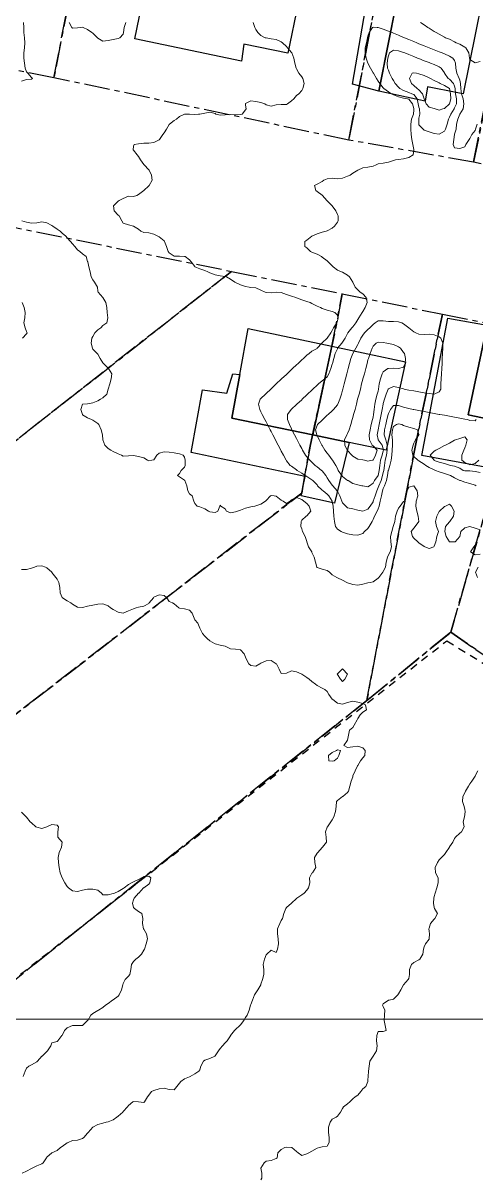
# Model space of a CAD drawing. Header units: centimetres. Extents: x 0 to 642158, y -847 to 649707.
# Drawn here: x 617373.4 to 617417.8, y 621471.7 to 621585.2 of the extents above; entities that cross this region are included whole.
import ezdxf

# ---------------------------------------------------------------- set-up
doc = ezdxf.new("R2010")
doc.units = ezdxf.units.CM
doc.header["$MEASUREMENT"] = 0
doc.linetypes.add('CENTERX2', pattern=[4, 2.5, -0.5, 0.5, -0.5])
doc.linetypes.add('JIS_02_0.7', pattern=[1.35, 0.75, -0.6])
for name, color, linetype, lineweight in [('MEV_grille', 254, 'Continuous', 9), ('WAL_parcellaire agricole', 7, 'JIS_02_0.7', 25), ('WAL_topographie 0.5', 253, 'Continuous', 20)]:
    doc.layers.add(name, color=color, linetype=linetype, lineweight=lineweight)
doc.layers.add('SPW_batiments', color=7, linetype='Continuous')
doc.layers.add('SPW_parcellaire cadastral', color=7, linetype='CENTERX2', lineweight=25, true_color=0xff0542)

# ---------------------------------------------------------------- blocks, each defined once
blk = doc.blocks.new('*U114')
at = {"layer": 'MEV_grille', "transparency": 33554687}
blk.add_lwpolyline([(-1338.46, 0), (1338.46, 0)], dxfattribs=at)
blk = doc.blocks.new('*U115')
at = {"layer": 'MEV_grille', "color": 0, "linetype": 'ByBlock', "lineweight": -2, "transparency": 16777216}
blk.add_blockref('*U114', (0, -900), dxfattribs=at)

msp = doc.modelspace()

# ---------------------------------------------------------------- linework, layer by layer
at = {"layer": 'SPW_batiments'}
for points in [[(617401.41, 621592.09), (617399.38, 621582.22), (617395.06, 621583.11), (617394.83, 621581.45), (617384.39, 621583.63), (617386.74, 621595.09), (617401.41, 621592.09)], [(617419.62, 621593.34), (617416.59, 621578.22), (617416.05, 621578.32), (617413.09, 621578.92), (617412.85, 621577.53), (617412.25, 621577.66), (617408.32, 621578.5), (617411.6, 621595), (617419.62, 621593.34)], [(617408.32, 621578.5), (617405.74, 621579.17), (617407.18, 621587.57), (617410.02, 621587.08), (617408.32, 621578.5)], [(617418.76, 621541.57), (617412.52, 621542.73), (617415.07, 621556.22), (617418.93, 621555.52)], [(617403.72, 621553.46), (617401.83, 621544.74), (617393.91, 621546.37), (617394.68, 621550.66), (617395.5, 621555.2), (617403.72, 621553.46)], [(617423.56, 621554.76), (617421.59, 621545.75), (617417.09, 621546.7), (617418.93, 621555.52), (617418.97, 621555.7), (617423.56, 621554.76)], [(617418.93, 621555.52), (617417.09, 621546.7), (617421.59, 621545.75)], [(617407.23, 621552.71), (617410.93, 621551.93), (617409.03, 621543.26), (617405.41, 621544), (617401.83, 621544.74), (617403.72, 621553.46), (617407.23, 621552.71)], [(617394.68, 621550.66), (617393.91, 621546.37), (617401.83, 621544.74), (617405.41, 621544), (617403.98, 621538.04), (617400.69, 621538.77), (617401.09, 621540.67), (617389.91, 621543), (617391.01, 621549.17), (617393.41, 621548.85), (617393.99, 621550.75), (617394.68, 621550.66)]]:
    msp.add_lwpolyline(points, dxfattribs=at)
at = {"layer": 'SPW_parcellaire cadastral'}
for points in [[(617413.5, 621615.66), (617405.37, 621573.69), (617376.44, 621579.82), (617381.69, 621606.94), (617384.92, 621621.55)], [(617425.97, 621613.08), (617417.61, 621571.52), (617405.37, 621573.69), (617413.5, 621615.66)], [(617430.11, 621568.94), (617417.61, 621571.52), (617425.97, 621613.08)], [(617381.69, 621606.94), (617376.44, 621579.82), (617346.85, 621585.59), (617348.61, 621593.13), (617351.7, 621612.19), (617356.23, 621611.43), (617377.95, 621607.46), (617381.69, 621606.94)], [(617299.35, 621501.76), (617344.79, 621537.23), (617347.36, 621550.6), (617351.11, 621569.08), (617351.22, 621569.47), (617393.86, 621560.8), (617323.81, 621505.8), (617307.21, 621492.5), (617299.35, 621501.76)], [(617404.73, 621558.6), (617403.72, 621553.46), (617401.57, 621543.65), (617400.75, 621539.03), (617336.43, 621489.23), (617330.93, 621496.52), (617328.06, 621499.88), (617323.81, 621505.8), (617393.86, 621560.8), (617404.73, 621558.6)], [(617349.49, 621472.88), (617340.43, 621484.48), (617336.43, 621489.23), (617400.75, 621539.03), (617401.57, 621543.65), (617403.72, 621553.46), (617404.73, 621558.6), (617414.55, 621556.6), (617411.75, 621542.88), (617407.13, 621518.65), (617349.49, 621472.88)], [(617414.55, 621556.6), (617423.51, 621554.77), (617420.93, 621544.73), (617419.02, 621538.06), (617415.37, 621525.37), (617407.13, 621518.65), (617411.75, 621542.88), (617414.55, 621556.6)], [(617427.91, 621553.87), (617425.8, 621543.74), (617426.09, 621543.68), (617420.29, 621521.96), (617415.37, 621525.37), (617419.02, 621538.06), (617420.93, 621544.73), (617423.51, 621554.77), (617427.91, 621553.87)], [(617400.46, 621418.73), (617391.02, 621426.37), (617388.17, 621428.26), (617374.76, 621437.19), (617369.56, 621440.65), (617364.8, 621443.93), (617359.72, 621447.45), (617352.63, 621452.36), (617348.8, 621455.04), (617345.18, 621457.59), (617341.38, 621460.26), (617337.22, 621463.19), (617349.49, 621472.88), (617407.13, 621518.65), (617415.37, 621525.37), (617420.29, 621521.96), (617423.46, 621519.76), (617426.5, 621517.66), (617429.08, 621521.49), (617454.64, 621502.88), (617653.06, 621358.49), (617541.32, 621322.2), (617400.46, 621418.73)]]:
    msp.add_lwpolyline(points, dxfattribs=at)
at = {"layer": 'WAL_parcellaire agricole'}
msp.add_lwpolyline([(617423.15, 621349.1), (617385.81, 621409.6), (617401.55, 621419.93), (617338.1, 621464.33), (617414.99, 621524.53), (617429.09, 621515.74)], dxfattribs=at)
at = {"layer": 'WAL_topographie 0.5'}
for points in [[(617373.44, 621585.25), (617373.5, 621584.75), (617373.5, 621584.25), (617373.54, 621583.75), (617373.6, 621583.25), (617373.56, 621582.75), (617373.5, 621582.25), (617373.5, 621581.75), (617373.54, 621581.25), (617373.62, 621580.75), (617373.75, 621580.39), (617373.88, 621580.25), (617374.25, 621579.84), (617374.35, 621579.75), (617374.25, 621579.68), (617373.75, 621579.63), (617373.25, 621579.49)], [(617377.95, 621585.25), (617378.2, 621584.75), (617378.25, 621584.67), (617378.75, 621584.72), (617379, 621584.75), (617379.25, 621584.78), (617379.31, 621584.75), (617379.75, 621584.56), (617380.16, 621584.25), (617380.25, 621584.19), (617380.71, 621583.75), (617380.75, 621583.7), (617381.25, 621583.4), (617381.75, 621583.47), (617382.25, 621583.58), (617382.75, 621583.68), (617382.92, 621583.75), (617383.25, 621584.08), (617383.28, 621584.25), (617383.33, 621584.75), (617383.48, 621585.25)], [(617396, 621585.25), (617396.15, 621584.75), (617396.25, 621584.54), (617396.43, 621584.25), (617396.75, 621583.98), (617397.18, 621583.75), (617397.25, 621583.72), (617397.75, 621583.63), (617398.25, 621583.56), (617398.75, 621583.34), (617398.87, 621583.25), (617399.25, 621582.87), (617399.37, 621582.75), (617399.75, 621582.29), (617399.78, 621582.25), (617399.97, 621581.75), (617400.07, 621581.25), (617400.2, 621580.75), (617400.25, 621580.68), (617400.48, 621580.25), (617400.75, 621579.92), (617400.87, 621579.75), (617400.99, 621579.25), (617400.86, 621578.75), (617400.75, 621578.56), (617400.46, 621578.25), (617400.25, 621578.06), (617399.97, 621577.75), (617399.75, 621577.56), (617399.36, 621577.25), (617399.25, 621577.19), (617398.75, 621577.18), (617398.25, 621577.14), (617397.75, 621577.03), (617397.25, 621577.15), (617397.12, 621577.25), (617396.75, 621577.38), (617396.25, 621577.49), (617395.75, 621577.56), (617395.25, 621577.3), (617395.23, 621577.25), (617395.25, 621577.12), (617395.29, 621576.75), (617395.25, 621576.68), (617394.92, 621576.25), (617394.75, 621576.2), (617394.25, 621576.17), (617393.75, 621576.2), (617393.25, 621576.18), (617392.75, 621576.15), (617392.34, 621576.25), (617392.25, 621576.29), (617391.75, 621576.42), (617391.25, 621576.33), (617390.75, 621576.25), (617390.62, 621576.25), (617390.25, 621576.22), (617389.75, 621576.23), (617389.25, 621576.23), (617388.75, 621576), (617388.45, 621575.75), (617388.25, 621575.61), (617387.77, 621575.25), (617387.75, 621575.23), (617387.47, 621574.75), (617387.25, 621574.39), (617387.13, 621574.25), (617386.8, 621573.75), (617386.75, 621573.72), (617386.25, 621573.46), (617385.75, 621573.38), (617385.25, 621573.38), (617384.75, 621573.32), (617384.31, 621573.25), (617384.25, 621573.08), (617384.21, 621572.75), (617384.25, 621572.69), (617384.6, 621572.25), (617384.75, 621572.08), (617384.94, 621571.75), (617385.25, 621571.31), (617385.3, 621571.25), (617385.75, 621570.78), (617385.78, 621570.75), (617386.02, 621570.25), (617386.07, 621569.75), (617385.8, 621569.25), (617385.75, 621569.2), (617385.27, 621568.75), (617385.25, 621568.73), (617384.75, 621568.34), (617384.56, 621568.25), (617384.25, 621568.17), (617383.75, 621568.19), (617383.25, 621567.97), (617382.83, 621567.75), (617382.75, 621567.7), (617382.29, 621567.25), (617382.36, 621566.75), (617382.75, 621566.33), (617382.83, 621566.25), (617383.09, 621565.75), (617383.25, 621565.55), (617383.75, 621565.37), (617384.25, 621565.25), (617384.25, 621565.25), (617384.75, 621564.93), (617384.97, 621564.75), (617385.25, 621564.61), (617385.75, 621564.57), (617386.25, 621564.45), (617386.63, 621564.25), (617386.75, 621564.19), (617387.25, 621563.79), (617387.28, 621563.75), (617387.49, 621563.25), (617387.65, 621562.75), (617387.75, 621562.62), (617388.25, 621562.3), (617388.75, 621562.29), (617389.25, 621562.27), (617389.3, 621562.25), (617389.75, 621561.94), (617389.89, 621561.75), (617390.25, 621561.27), (617390.26, 621561.25), (617390.75, 621561.06), (617391.25, 621560.88), (617391.55, 621560.75), (617391.75, 621560.67), (617392.25, 621560.45), (617392.75, 621560.35), (617393.25, 621560.31), (617393.37, 621560.25), (617393.75, 621560.05), (617394.2, 621559.75), (617394.25, 621559.72), (617394.75, 621559.48), (617395.25, 621559.31), (617395.61, 621559.25), (617395.75, 621559.22), (617396.25, 621559.18), (617396.75, 621558.94), (617397.18, 621558.75), (617397.25, 621558.73), (617397.75, 621558.7), (617398.25, 621558.75), (617398.25, 621558.75), (617398.25, 621558.75), (617398.75, 621558.74), (617399.25, 621558.54), (617399.75, 621558.37), (617400.16, 621558.25), (617400.25, 621558.21), (617400.75, 621558), (617401.25, 621557.85), (617401.57, 621557.75), (617401.75, 621557.65), (617402.25, 621557.4), (617402.58, 621557.25), (617402.75, 621557.17), (617403.25, 621556.98), (617403.75, 621556.85), (617404.01, 621556.75), (617404.25, 621556.51), (617404.33, 621556.25), (617404.25, 621555.93), (617404.2, 621555.75), (617403.87, 621555.25), (617403.75, 621555.01), (617403.6, 621554.75), (617403.26, 621554.25), (617403.25, 621554.24), (617402.75, 621553.79), (617402.71, 621553.75), (617402.26, 621553.25), (617402.25, 621553.24), (617401.75, 621552.95), (617401.47, 621552.75), (617401.25, 621552.58), (617400.91, 621552.25), (617400.75, 621552.1), (617400.39, 621551.75), (617400.25, 621551.62), (617399.85, 621551.25), (617399.75, 621551.15), (617399.31, 621550.75), (617399.25, 621550.69), (617398.77, 621550.25), (617398.75, 621550.23), (617398.25, 621549.75), (617398.25, 621549.75), (617397.75, 621549.27), (617397.73, 621549.25), (617397.25, 621548.81), (617397.19, 621548.75), (617396.75, 621548.33), (617396.68, 621548.25), (617396.5, 621547.75), (617396.63, 621547.25), (617396.75, 621547.01), (617396.87, 621546.75), (617397.13, 621546.25), (617397.25, 621546.02), (617397.39, 621545.75), (617397.66, 621545.25), (617397.75, 621545.07), (617397.92, 621544.75), (617398.18, 621544.25), (617398.25, 621544.1), (617398.43, 621543.75), (617398.7, 621543.25), (617398.75, 621543.15), (617398.96, 621542.75), (617399.22, 621542.25), (617399.25, 621542.21), (617399.63, 621541.75), (617399.75, 621541.66), (617400.25, 621541.3), (617400.32, 621541.25), (617400.75, 621540.97), (617401.1, 621540.75), (617401.25, 621540.66), (617401.75, 621540.34), (617401.85, 621540.25), (617402.25, 621539.83), (617402.31, 621539.75), (617402.75, 621539.33), (617402.84, 621539.25), (617403.25, 621538.91), (617403.42, 621538.75), (617403.73, 621538.25), (617403.75, 621538.18), (617403.84, 621537.75), (617403.88, 621537.25), (617403.91, 621536.75), (617403.95, 621536.25), (617404.08, 621535.75), (617404.25, 621535.47), (617404.61, 621535.25), (617404.75, 621535.18), (617405.25, 621535.04), (617405.75, 621534.94), (617406.25, 621534.9), (617406.75, 621535.07), (617406.92, 621535.25), (617407.25, 621535.56), (617407.37, 621535.75), (617407.65, 621536.25), (617407.75, 621536.44), (617407.9, 621536.75), (617408.16, 621537.25), (617408.25, 621537.49), (617408.36, 621537.75), (617408.46, 621538.25), (617408.57, 621538.75), (617408.69, 621539.25), (617408.75, 621539.48), (617408.87, 621539.75), (617409.08, 621540.25), (617409.18, 621540.75), (617409.24, 621541.25), (617409.25, 621541.28), (617409.41, 621541.75), (617409.52, 621542.25), (617409.59, 621542.75), (617409.62, 621543.25), (617409.65, 621543.75), (617409.64, 621544.25), (617409.59, 621544.75), (617409.64, 621545.25), (617409.75, 621545.56), (617410.05, 621545.75), (617410.25, 621545.84), (617410.56, 621545.75), (617410.75, 621545.68), (617411.25, 621545.51), (617411.75, 621545.36), (617412.1, 621545.25), (617412.25, 621544.78), (617412.26, 621544.75), (617412.25, 621544.75), (617411.9, 621544.25), (617411.75, 621543.93), (617411.68, 621543.75), (617411.56, 621543.25), (617411.64, 621542.75), (617411.75, 621542.63), (617412.14, 621542.25), (617412.25, 621542.18), (617412.75, 621541.88), (617412.93, 621541.75), (617413.25, 621541.55), (617413.75, 621541.3), (617413.87, 621541.25), (617414.25, 621541.1), (617414.75, 621540.96), (617415.25, 621540.79), (617415.33, 621540.75), (617415.75, 621540.54), (617416.25, 621540.28), (617416.33, 621540.25), (617416.75, 621540.09), (617417.25, 621539.97), (617417.75, 621539.8), (617417.87, 621539.75)], [(617417.96, 621575.25), (617417.8, 621574.75), (617417.75, 621574.64), (617417.44, 621574.25), (617417.25, 621573.84), (617417.17, 621573.75), (617416.86, 621573.25), (617416.75, 621573.03), (617416.25, 621572.87), (617415.75, 621572.93), (617415.62, 621573.25), (617415.66, 621573.75), (617415.74, 621574.25), (617415.75, 621574.28), (617415.9, 621574.75), (617415.93, 621575.25), (617416.05, 621575.75), (617416.25, 621576.24), (617416.25, 621576.25), (617416.59, 621576.75), (617416.66, 621577.25), (617416.59, 621577.75), (617416.41, 621578.25), (617416.35, 621578.75), (617416.34, 621579.25), (617416.25, 621579.58), (617416.2, 621579.75), (617415.97, 621580.25), (617415.86, 621580.75), (617415.83, 621581.25), (617415.75, 621581.5), (617415.57, 621581.75), (617415.25, 621581.95), (617414.75, 621582.16), (617414.52, 621582.25), (617414.25, 621582.36), (617413.75, 621582.55), (617413.25, 621582.75), (617413.25, 621582.75), (617412.75, 621582.96), (617412.25, 621583.16), (617412.04, 621583.25), (617411.75, 621583.37), (617411.25, 621583.57), (617410.82, 621583.75), (617410.75, 621583.78), (617410.25, 621583.99), (617409.75, 621584.19), (617409.61, 621584.25), (617409.25, 621584.4), (617408.75, 621584.59), (617408.25, 621584.74), (617408.14, 621584.75), (617407.75, 621584.77), (617407.71, 621584.75), (617407.36, 621584.25), (617407.25, 621583.89), (617407.21, 621583.75), (617407.09, 621583.25), (617406.98, 621582.75), (617406.97, 621582.25), (617407.07, 621581.75), (617407.25, 621581.25), (617407.25, 621581.25), (617407.49, 621580.75), (617407.75, 621580.31), (617407.78, 621580.25), (617408.09, 621579.75), (617408.25, 621579.49), (617408.4, 621579.25), (617408.75, 621578.82), (617408.81, 621578.75), (617409.25, 621578.43), (617409.55, 621578.25), (617409.75, 621578.14), (617410.25, 621577.93), (617410.75, 621577.82), (617411.14, 621577.75), (617411.25, 621577.72), (617411.62, 621577.25), (617411.75, 621576.78), (617411.75, 621576.75), (617411.75, 621576.68), (617411.7, 621576.25), (617411.53, 621575.75), (617411.46, 621575.25), (617411.46, 621574.75), (617411.49, 621574.25), (617411.54, 621573.75), (617411.65, 621573.25), (617411.75, 621572.77), (617411.76, 621572.75), (617411.75, 621572.67), (617411.67, 621572.25), (617411.25, 621571.99), (617410.75, 621571.85), (617410.25, 621571.78), (617409.94, 621571.75), (617409.75, 621571.7), (617409.25, 621571.54), (617408.75, 621571.42), (617408.25, 621571.35), (617408.06, 621571.25), (617407.75, 621571.14), (617407.25, 621571.02), (617406.75, 621570.97), (617406.25, 621570.75), (617406.25, 621570.75), (617405.75, 621570.43), (617405.49, 621570.25), (617405.25, 621570.14), (617404.75, 621569.94), (617404.25, 621569.88), (617403.75, 621569.95), (617403.25, 621569.9), (617402.93, 621569.75), (617402.75, 621569.62), (617402.25, 621569.36), (617402.01, 621569.25), (617402.12, 621568.75), (617402.25, 621568.66), (617402.75, 621568.3), (617402.8, 621568.25), (617403.23, 621567.75), (617403.25, 621567.74), (617403.75, 621567.25), (617403.75, 621567.25), (617404.1, 621566.75), (617404.25, 621566.38), (617404.31, 621566.25), (617404.33, 621565.75), (617404.25, 621565.63), (617403.97, 621565.25), (617403.75, 621565.05), (617403.25, 621564.79), (617403.14, 621564.75), (617402.75, 621564.64), (617402.25, 621564.48), (617401.75, 621564.25), (617401.75, 621564.25), (617401.25, 621563.86), (617401.04, 621563.75), (617401.05, 621563.25), (617401.25, 621563.1), (617401.62, 621562.75), (617401.75, 621562.69), (617402.25, 621562.48), (617402.7, 621562.25), (617402.75, 621562.2), (617403.25, 621561.84), (617403.35, 621561.75), (617403.75, 621561.33), (617403.82, 621561.25), (617404.25, 621560.92), (617404.66, 621560.75), (617404.75, 621560.71), (617405.25, 621560.44), (617405.44, 621560.25), (617405.75, 621559.75), (617405.75, 621559.75), (617405.99, 621559.25), (617406.25, 621559), (617406.48, 621558.75), (617406.75, 621558.59), (617407.06, 621558.25), (617407.16, 621557.75), (617406.97, 621557.25), (617406.75, 621556.87), (617406.69, 621556.75), (617406.36, 621556.25), (617406.25, 621556.08), (617406.05, 621555.75), (617405.75, 621555.34), (617405.68, 621555.25), (617405.29, 621554.75), (617405.25, 621554.69), (617405, 621554.25), (617404.75, 621553.84), (617404.68, 621553.75), (617404.27, 621553.25), (617404.25, 621553.21), (617404.03, 621552.75), (617403.9, 621552.25), (617403.76, 621551.75), (617403.75, 621551.7), (617403.61, 621551.25), (617403.41, 621550.75), (617403.25, 621550.46), (617403.02, 621550.25), (617402.75, 621550.04), (617402.4, 621549.75), (617402.25, 621549.62), (617401.85, 621549.25), (617401.75, 621549.15), (617401.32, 621548.75), (617401.25, 621548.69), (617400.8, 621548.25), (617400.75, 621548.2), (617400.27, 621547.75), (617400.25, 621547.73), (617399.75, 621547.27), (617399.73, 621547.25), (617399.34, 621546.75), (617399.34, 621546.25), (617399.54, 621545.75), (617399.75, 621545.34), (617399.79, 621545.25), (617400.05, 621544.75), (617400.25, 621544.38), (617400.32, 621544.25), (617400.58, 621543.75), (617400.75, 621543.42), (617400.84, 621543.25), (617401.12, 621542.75), (617401.25, 621542.59), (617401.55, 621542.25), (617401.75, 621542.07), (617402.07, 621541.75), (617402.25, 621541.61), (617402.69, 621541.25), (617402.75, 621541.2), (617403.13, 621540.75), (617403.25, 621540.54), (617403.41, 621540.25), (617403.75, 621539.8), (617403.79, 621539.75), (617404.23, 621539.25), (617404.25, 621539.21), (617404.5, 621538.75), (617404.69, 621538.25), (617404.75, 621538.08), (617405.07, 621537.75), (617405.25, 621537.58), (617405.75, 621537.48), (617406.25, 621537.35), (617406.75, 621537.25), (617407.25, 621537.45), (617407.46, 621537.75), (617407.75, 621538.17), (617407.77, 621538.25), (617407.94, 621538.75), (617408.11, 621539.25), (617408.25, 621539.59), (617408.3, 621539.75), (617408.53, 621540.25), (617408.69, 621540.75), (617408.75, 621541.06), (617408.79, 621541.25), (617408.88, 621541.75), (617408.95, 621542.25), (617409.06, 621542.75), (617409.13, 621543.25), (617409.12, 621543.75), (617408.99, 621544.25), (617408.85, 621544.75), (617408.88, 621545.25), (617408.99, 621545.75), (617409.1, 621546.25), (617409.23, 621546.75), (617409.25, 621546.84), (617409.47, 621547.25), (617409.75, 621547.63), (617410.25, 621547.62), (617410.75, 621547.46), (617411.25, 621547.33), (617411.69, 621547.25), (617411.75, 621547.24), (617412.25, 621547.14), (617412.75, 621547.05), (617413.25, 621546.95), (617413.75, 621546.86), (617414.25, 621546.76), (617414.31, 621546.75), (617414.75, 621546.67), (617415.25, 621546.57), (617415.75, 621546.47), (617416.25, 621546.39), (617416.75, 621546.3), (617417.02, 621546.25), (617417.25, 621546.16), (617417.75, 621546.14), (617417.88, 621546.25)], [(617418.25, 621581.42), (617417.75, 621581.29), (617417.25, 621581.6), (617417.22, 621581.75), (617417.15, 621582.25), (617416.84, 621582.75), (617416.75, 621582.82), (617416.25, 621583.11), (617415.91, 621583.25), (617415.75, 621583.34), (617415.25, 621583.59), (617414.85, 621583.75), (617414.75, 621583.81), (617414.25, 621584.09), (617413.93, 621584.25), (617413.75, 621584.37), (617413.25, 621584.68), (617413.11, 621584.75), (617412.75, 621585.01), (617412.39, 621585.25)], [(617414.75, 621574.58), (617414.85, 621574.75), (617415.01, 621575.25), (617415.15, 621575.75), (617415.25, 621575.96), (617415.38, 621576.25), (617415.69, 621576.75), (617415.75, 621576.86), (617415.92, 621577.25), (617415.92, 621577.75), (617415.84, 621578.25), (617415.8, 621578.75), (617415.75, 621578.98), (617415.64, 621579.25), (617415.25, 621579.67), (617415.12, 621579.75), (617414.77, 621580.25), (617414.75, 621580.3), (617414.43, 621580.75), (617414.25, 621580.88), (617413.75, 621581.1), (617413.38, 621581.25), (617413.25, 621581.3), (617412.75, 621581.49), (617412.25, 621581.69), (617412.11, 621581.75), (617411.75, 621581.9), (617411.25, 621582.1), (617410.88, 621582.25), (617410.75, 621582.3), (617410.25, 621582.46), (617409.75, 621582.51), (617409.37, 621582.25), (617409.25, 621581.96), (617409.19, 621581.75), (617409.12, 621581.25), (617409.18, 621580.75), (617409.25, 621580.57), (617409.36, 621580.25), (617409.62, 621579.75), (617409.75, 621579.54), (617409.92, 621579.25), (617410.25, 621578.9), (617410.39, 621578.75), (617410.75, 621578.57), (617411.25, 621578.38), (617411.56, 621578.25), (617411.75, 621578.17), (617412.09, 621577.75), (617412.19, 621577.25), (617412.25, 621576.92), (617412.29, 621576.75), (617412.34, 621576.25), (617412.25, 621575.86), (617412.23, 621575.75), (617412.23, 621575.25), (617412.25, 621575.19), (617412.67, 621574.75), (617412.75, 621574.68), (617413.25, 621574.52), (617413.75, 621574.34), (617414.25, 621574.27), (617414.75, 621574.58)], [(617414.25, 621576.64), (617414.61, 621576.75), (617414.75, 621576.79), (617415.25, 621577.24), (617415.26, 621577.25), (617415.37, 621577.75), (617415.36, 621578.25), (617415.25, 621578.75), (617415.25, 621578.75), (617414.75, 621579.07), (617414.33, 621579.25), (617414.25, 621579.3), (617413.75, 621579.56), (617413.37, 621579.75), (617413.25, 621579.82), (617412.75, 621580.04), (617412.25, 621580.21), (617412.02, 621580.25), (617411.75, 621580.3), (617411.6, 621580.25), (617411.34, 621579.75), (617411.51, 621579.25), (617411.75, 621579.05), (617412.06, 621578.75), (617412.25, 621578.63), (617412.59, 621578.25), (617412.75, 621577.75), (617412.75, 621577.75), (617412.96, 621577.25), (617413.25, 621576.92), (617413.75, 621576.78), (617413.84, 621576.75), (617414.25, 621576.64)], [(617373.3, 621565.75), (617373.75, 621565.63), (617374.25, 621565.55), (617374.75, 621565.58), (617375.25, 621565.67), (617375.75, 621565.58), (617376.25, 621565.31), (617376.34, 621565.25), (617376.75, 621564.96), (617377.04, 621564.75), (617377.25, 621564.55), (617377.62, 621564.25), (617377.75, 621564.09), (617378.08, 621563.75), (617378.25, 621563.52), (617378.48, 621563.25), (617378.75, 621562.93), (617378.97, 621562.75), (617379.25, 621562.51), (617379.6, 621562.25), (617379.75, 621561.78), (617379.76, 621561.75), (617379.88, 621561.25), (617380, 621560.75), (617380.1, 621560.25), (617380.25, 621559.98), (617380.43, 621559.75), (617380.7, 621559.25), (617380.75, 621558.85), (617380.78, 621558.75), (617381.25, 621558.25), (617381.25, 621558.25), (617381.53, 621557.75), (617381.64, 621557.25), (617381.65, 621556.75), (617381.73, 621556.25), (617381.64, 621555.75), (617381.25, 621555.48), (617381.03, 621555.25), (617380.75, 621555.06), (617380.45, 621554.75), (617380.25, 621554.42), (617380.17, 621554.25), (617380.11, 621553.75), (617380.21, 621553.25), (617380.25, 621553.17), (617380.67, 621552.75), (617380.75, 621552.66), (617380.99, 621552.25), (617381.25, 621551.83), (617381.3, 621551.75), (617381.75, 621551.28), (617381.78, 621551.25), (617382.12, 621550.75), (617382.06, 621550.25), (617381.94, 621549.75), (617381.75, 621549.25), (617381.75, 621549.25), (617381.62, 621548.75), (617381.25, 621548.38), (617381, 621548.25), (617380.75, 621548.1), (617380.25, 621547.88), (617379.75, 621547.8), (617379.25, 621547.75), (617379.25, 621547.75), (617379.09, 621547.25), (617379.23, 621546.75), (617379.25, 621546.72), (617379.75, 621546.43), (617380.14, 621546.25), (617380.25, 621546.18), (617380.75, 621545.86), (617380.85, 621545.75), (617381.08, 621545.25), (617381.2, 621544.75), (617381.25, 621544.25), (617381.25, 621544.25), (617381.45, 621543.75), (617381.75, 621543.42), (617382.01, 621543.25), (617382.25, 621543.12), (617382.75, 621542.89), (617383.07, 621542.75), (617383.25, 621542.67), (617383.75, 621542.7), (617384.25, 621542.72), (617384.75, 621542.61), (617385.25, 621542.5), (617385.63, 621542.25), (617385.75, 621542.18), (617386.05, 621542.25), (617386.25, 621542.31), (617386.54, 621542.75), (617386.75, 621542.94), (617387.25, 621543.08), (617387.75, 621543.06), (617388.25, 621542.99), (617388.75, 621542.9), (617389.12, 621542.75), (617389.25, 621542.56), (617389.33, 621542.25), (617389.33, 621541.75), (617389.25, 621541.58), (617388.92, 621541.25), (617388.75, 621540.96), (617388.58, 621540.75), (617388.75, 621540.61), (617389.25, 621540.29), (617389.28, 621540.25), (617389.47, 621539.75), (617389.57, 621539.25), (617389.75, 621538.96), (617390, 621538.75), (617390.17, 621538.25), (617390.25, 621538), (617390.5, 621537.75), (617390.75, 621537.67), (617391.25, 621537.49), (617391.61, 621537.25), (617391.75, 621537.18), (617392.25, 621537.11), (617392.52, 621537.25), (617392.72, 621537.75), (617392.75, 621537.83), (617392.83, 621537.75), (617393.25, 621537.47), (617393.38, 621537.25), (617393.75, 621537.1), (617394.25, 621537.18), (617394.46, 621537.25), (617394.75, 621537.36), (617395.25, 621537.54), (617395.75, 621537.67), (617396.15, 621537.75), (617396.25, 621537.78), (617396.75, 621537.94), (617397.21, 621538.25), (617397.25, 621538.29), (617397.69, 621538.75), (617397.75, 621538.78), (617398.04, 621538.75), (617398.25, 621538.73), (617398.75, 621538.35), (617398.94, 621538.25), (617399.25, 621538.02), (617399.61, 621538.25), (617399.75, 621538.38), (617400.25, 621538.61), (617400.75, 621538.39), (617400.96, 621538.25), (617401.25, 621538), (617401.47, 621537.75), (617401.66, 621537.25), (617401.25, 621536.79), (617401.19, 621536.75), (617400.75, 621536.38), (617400.69, 621536.25), (617400.65, 621535.75), (617400.75, 621535.53), (617400.84, 621535.25), (617401.09, 621534.75), (617401.25, 621534.27), (617401.26, 621534.25), (617401.41, 621533.75), (617401.73, 621533.25), (617401.75, 621533.21), (617401.98, 621532.75), (617402.1, 621532.25), (617402.24, 621531.75), (617402.25, 621531.72), (617402.75, 621531.56), (617403.25, 621531.43), (617403.49, 621531.25), (617403.75, 621531), (617404.18, 621530.75), (617404.25, 621530.72), (617404.75, 621530.49), (617405.16, 621530.25), (617405.25, 621530.2), (617405.75, 621530.05), (617406.25, 621529.99), (617406.75, 621530.08), (617407.25, 621530.2), (617407.45, 621530.25), (617407.75, 621530.31), (617408.25, 621530.68), (617408.3, 621530.75), (617408.71, 621531.25), (617408.75, 621531.32), (617408.96, 621531.75), (617409.04, 621532.25), (617409.16, 621532.75), (617409.25, 621532.96), (617409.43, 621533.25), (617409.57, 621533.75), (617409.49, 621534.25), (617409.47, 621534.75), (617409.58, 621535.25), (617409.72, 621535.75), (617409.75, 621535.84), (617409.87, 621536.25), (617409.96, 621536.75), (617410.11, 621537.25), (617410.25, 621537.55), (617410.42, 621537.75), (617410.75, 621538.21), (617410.85, 621538.25), (617411, 621538.75), (617411.09, 621539.25), (617411.25, 621539.61), (617411.75, 621539.75), (617411.75, 621539.75), (617411.75, 621539.75), (617412.07, 621539.25), (617412.13, 621538.75), (617411.97, 621538.25), (617411.95, 621537.75), (617412.04, 621537.25), (617412.19, 621536.75), (617412.24, 621536.25), (617411.88, 621535.75), (617411.75, 621535.6), (617411.48, 621535.25), (617411.61, 621534.75), (617411.75, 621534.59), (617412.15, 621534.25), (617412.25, 621534.14), (617412.75, 621533.78), (617412.82, 621533.75), (617413.25, 621533.6), (617413.71, 621533.75), (617413.75, 621533.82), (617413.9, 621534.25), (617414, 621534.75), (617414.16, 621535.25), (617413.97, 621535.75), (617413.88, 621536.25), (617414, 621536.75), (617414.25, 621537.23), (617414.26, 621537.25), (617414.75, 621537.71), (617414.85, 621537.75), (617415.25, 621537.93), (617415.43, 621537.75), (617415.72, 621537.25), (617415.65, 621536.75), (617415.28, 621536.25), (617415.25, 621536.2), (617414.86, 621535.75), (617414.78, 621535.25), (617414.92, 621534.75), (617415.25, 621534.25), (617415.25, 621534.25), (617415.75, 621534.23), (617415.79, 621534.25), (617416.25, 621534.75), (617416.25, 621534.75), (617416.35, 621535.25), (617416.75, 621535.63), (617417.25, 621535.75), (617417.25, 621535.75), (617417.25, 621535.75), (617417.75, 621535.58), (617418.25, 621535.42)], [(617373.32, 621557.75), (617373.53, 621557.25), (617373.63, 621556.75), (617373.59, 621556.25), (617373.48, 621555.75), (617373.61, 621555.25), (617373.75, 621554.9), (617373.82, 621554.75), (617373.75, 621554.67), (617373.36, 621554.25)], [(617407.25, 621539.63), (617407.39, 621539.75), (617407.75, 621539.99), (617407.89, 621540.25), (617408.25, 621540.74), (617408.25, 621540.75), (617408.36, 621541.25), (617408.42, 621541.75), (617408.49, 621542.25), (617408.64, 621542.75), (617408.75, 621543.17), (617408.77, 621543.25), (617408.75, 621543.37), (617408.65, 621543.75), (617408.26, 621544.25), (617408.25, 621544.28), (617408.16, 621544.75), (617408.25, 621545.25), (617408.25, 621545.25), (617408.35, 621545.75), (617408.45, 621546.25), (617408.54, 621546.75), (617408.63, 621547.25), (617408.74, 621547.75), (617408.75, 621547.81), (617408.87, 621548.25), (617409.03, 621548.75), (617409.24, 621549.25), (617409.25, 621549.28), (617409.75, 621549.49), (617410.25, 621549.39), (617410.75, 621549.26), (617410.81, 621549.25), (617411.25, 621549.15), (617411.75, 621549.06), (617412.25, 621548.96), (617412.75, 621548.88), (617413.25, 621548.8), (617413.75, 621548.75), (617414.25, 621548.97), (617414.39, 621549.25), (617414.41, 621549.75), (617414.43, 621550.25), (617414.46, 621550.75), (617414.48, 621551.25), (617414.52, 621551.75), (617414.54, 621552.25), (617414.56, 621552.75), (617414.59, 621553.25), (617414.6, 621553.75), (617414.41, 621554.25), (617414.25, 621554.37), (617413.75, 621554.58), (617413.25, 621554.63), (617412.75, 621554.61), (617412.25, 621554.64), (617411.95, 621554.75), (617411.75, 621554.85), (617411.26, 621555.25), (617411.25, 621555.26), (617410.75, 621555.66), (617410.56, 621555.75), (617410.25, 621555.86), (617409.75, 621555.87), (617409.25, 621555.87), (617408.75, 621555.95), (617408.25, 621555.93), (617407.97, 621555.75), (617407.75, 621555.6), (617407.42, 621555.25), (617407.25, 621555.1), (617406.91, 621554.75), (617406.75, 621554.55), (617406.54, 621554.25), (617406.31, 621553.75), (617406.25, 621553.62), (617406.05, 621553.25), (617405.76, 621552.75), (617405.75, 621552.72), (617405.58, 621552.25), (617405.45, 621551.75), (617405.32, 621551.25), (617405.25, 621551), (617405.18, 621550.75), (617405.05, 621550.25), (617404.92, 621549.75), (617404.78, 621549.25), (617404.75, 621549.12), (617404.64, 621548.75), (617404.48, 621548.25), (617404.28, 621547.75), (617404.25, 621547.68), (617403.87, 621547.25), (617403.75, 621547.12), (617403.34, 621546.75), (617403.25, 621546.67), (617402.81, 621546.25), (617402.75, 621546.19), (617402.29, 621545.75), (617402.25, 621545.67), (617402.1, 621545.25), (617402.22, 621544.75), (617402.25, 621544.69), (617402.46, 621544.25), (617402.72, 621543.75), (617402.75, 621543.69), (617403.01, 621543.25), (617403.25, 621542.95), (617403.4, 621542.75), (617403.75, 621542.3), (617403.78, 621542.25), (617404.1, 621541.75), (617404.25, 621541.43), (617404.34, 621541.25), (617404.67, 621540.75), (617404.75, 621540.65), (617405.25, 621540.28), (617405.3, 621540.25), (617405.75, 621539.98), (617406.25, 621539.84), (617406.64, 621539.75), (617406.75, 621539.73), (617407.25, 621539.63)], [(617407.25, 621542.17), (617407.66, 621542.25), (617407.75, 621542.27), (617407.99, 621542.75), (617408.16, 621543.25), (617407.75, 621543.66), (617407.65, 621543.75), (617407.39, 621544.25), (617407.38, 621544.75), (617407.45, 621545.25), (617407.55, 621545.75), (617407.68, 621546.25), (617407.75, 621546.47), (617407.8, 621546.75), (617407.87, 621547.25), (617407.93, 621547.75), (617408.02, 621548.25), (617408.15, 621548.75), (617408.25, 621549.05), (617408.28, 621549.25), (617408.36, 621549.75), (617408.47, 621550.25), (617408.64, 621550.75), (617408.75, 621550.93), (617409.21, 621551.25), (617409.25, 621551.27), (617409.75, 621551.3), (617410.25, 621551.25), (617410.75, 621551.4), (617410.91, 621551.75), (617410.92, 621552.25), (617410.82, 621552.75), (617410.75, 621552.85), (617410.44, 621553.25), (617410.25, 621553.39), (617409.75, 621553.61), (617409.25, 621553.72), (617409.11, 621553.75), (617408.75, 621553.81), (617408.25, 621553.86), (617408.06, 621553.75), (617407.75, 621553.45), (617407.67, 621553.25), (617407.48, 621552.75), (617407.29, 621552.25), (617407.25, 621552.11), (617407.16, 621551.75), (617407.04, 621551.25), (617406.91, 621550.75), (617406.76, 621550.25), (617406.75, 621550.23), (617406.63, 621549.75), (617406.51, 621549.25), (617406.37, 621548.75), (617406.25, 621548.35), (617406.22, 621548.25), (617406.11, 621547.75), (617405.98, 621547.25), (617405.84, 621546.75), (617405.75, 621546.46), (617405.7, 621546.25), (617405.57, 621545.75), (617405.41, 621545.25), (617405.25, 621544.88), (617405.18, 621544.75), (617404.94, 621544.25), (617404.97, 621543.75), (617405.22, 621543.25), (617405.25, 621543.21), (617405.66, 621542.75), (617405.75, 621542.65), (617406.25, 621542.37), (617406.75, 621542.29), (617406.92, 621542.25), (617407.25, 621542.17)], [(617418.14, 621542.25), (617417.75, 621541.92), (617417.25, 621541.81), (617416.75, 621542.02), (617416.47, 621542.25), (617416.46, 621542.75), (617416.67, 621543.25), (617416.75, 621543.47), (617416.86, 621543.75), (617416.98, 621544.25), (617416.75, 621544.56), (617416.25, 621544.4), (617415.84, 621544.25), (617415.75, 621544.21), (617415.25, 621543.93), (617414.86, 621543.75), (617414.75, 621543.69), (617414.25, 621543.4), (617413.92, 621543.25), (617413.75, 621543.16), (617413.34, 621542.75), (617413.73, 621542.25), (617413.75, 621542.24), (617414.25, 621542.08), (617414.75, 621541.92), (617415.25, 621541.78), (617415.33, 621541.75), (617415.75, 621541.67), (617416.25, 621541.46), (617416.58, 621541.25), (617416.75, 621541.21), (617417.25, 621541.2), (617417.75, 621541.15), (617418.25, 621541.06)], [(617417.86, 621534.25), (617417.75, 621533.93), (617417.63, 621533.75), (617417.3, 621533.25), (617417.75, 621532.97), (617418.25, 621533.04)], [(617373.25, 621531.53), (617373.75, 621531.54), (617374.25, 621531.65), (617374.52, 621531.75), (617374.75, 621531.84), (617375.25, 621531.89), (617375.63, 621531.75), (617375.75, 621531.68), (617376.24, 621531.25), (617376.25, 621531.24), (617376.64, 621530.75), (617376.75, 621530.56), (617376.91, 621530.25), (617377.02, 621529.75), (617377.05, 621529.25), (617377.25, 621528.77), (617377.28, 621528.75), (617377.75, 621528.46), (617378.1, 621528.25), (617378.25, 621528.13), (617378.75, 621527.84), (617379.25, 621527.81), (617379.75, 621527.91), (617380.25, 621528.02), (617380.75, 621528.12), (617381.25, 621528.16), (617381.75, 621527.96), (617381.98, 621527.75), (617382.25, 621527.61), (617382.75, 621527.32), (617383.25, 621527.25), (617383.75, 621527.48), (617384.25, 621527.67), (617384.5, 621527.75), (617384.75, 621527.82), (617385.25, 621527.92), (617385.75, 621528.2), (617385.8, 621528.25), (617386.22, 621528.75), (617386.25, 621528.8), (617386.75, 621529.04), (617387.25, 621528.96), (617387.52, 621528.75), (617387.75, 621528.39), (617388.08, 621528.25), (617388.25, 621528.16), (617388.7, 621527.75), (617388.75, 621527.73), (617389.25, 621527.66), (617389.75, 621527.52), (617389.99, 621527.25), (617390.2, 621526.75), (617390.25, 621526.58), (617390.55, 621526.25), (617390.75, 621525.75), (617390.75, 621525.75), (617391.01, 621525.25), (617391.25, 621524.98), (617391.47, 621524.75), (617391.75, 621524.53), (617392.21, 621524.25), (617392.25, 621524.22), (617392.75, 621524.09), (617393.25, 621523.99), (617393.75, 621523.75), (617393.75, 621523.75), (617394.25, 621523.71), (617394.75, 621523.64), (617395.1, 621523.25), (617395.25, 621522.92), (617395.3, 621522.75), (617395.56, 621522.25), (617395.75, 621522.09), (617396.25, 621522.04), (617396.64, 621522.25), (617396.75, 621522.33), (617397.25, 621522.56), (617397.75, 621522.59), (617398.25, 621522.27), (617398.27, 621522.25), (617398.54, 621521.75), (617398.75, 621521.32), (617399.25, 621521.36), (617399.75, 621521.58), (617400.25, 621521.46), (617400.75, 621521.25), (617400.75, 621521.25), (617401.25, 621520.92), (617401.49, 621520.75), (617401.75, 621520.54), (617402.09, 621520.25), (617402.25, 621520.12), (617402.75, 621519.86), (617403.02, 621519.75), (617403.25, 621519.56), (617403.41, 621519.25), (617403.75, 621518.8), (617403.79, 621518.75), (617404.25, 621518.39), (617404.75, 621518.29), (617405.25, 621518.46), (617405.75, 621518.58), (617406.25, 621518.49), (617406.75, 621518.36), (617407, 621518.25), (617407.11, 621517.75), (617406.75, 621517.5), (617406.48, 621517.25), (617406.25, 621516.9), (617406.18, 621516.75), (617405.88, 621516.25), (617405.75, 621516), (617405.44, 621515.75), (617405.34, 621515.25), (617405.25, 621514.75), (617405.25, 621514.75), (617404.89, 621514.25), (617405.25, 621514.03), (617405.75, 621514.11), (617406.25, 621514.19), (617406.75, 621514), (617406.98, 621513.75), (617406.93, 621513.25), (617406.75, 621513.03), (617406.52, 621512.75), (617406.25, 621512.28), (617406.21, 621512.25), (617405.99, 621511.75), (617405.78, 621511.25), (617405.75, 621511.18), (617405.59, 621510.75), (617405.47, 621510.25), (617405.34, 621509.75), (617405.25, 621509.63), (617404.77, 621509.25), (617404.75, 621509.24), (617404.25, 621508.84), (617404.16, 621508.75), (617404.12, 621508.25), (617404.05, 621507.75), (617403.89, 621507.25), (617403.75, 621506.95), (617403.6, 621506.75), (617403.27, 621506.25), (617403.25, 621506.21), (617403.07, 621505.75), (617403.14, 621505.25), (617403.19, 621504.75), (617402.79, 621504.25), (617402.75, 621504.22), (617402.34, 621503.75), (617402.25, 621503.66), (617402, 621503.25), (617402.04, 621502.75), (617402.14, 621502.25), (617401.81, 621501.75), (617401.75, 621501.69), (617401.5, 621501.25), (617401.54, 621500.75), (617401.43, 621500.25), (617401.25, 621500.02), (617400.99, 621499.75), (617400.75, 621499.59), (617400.27, 621499.25), (617400.25, 621499.23), (617399.75, 621498.75), (617399.75, 621498.75), (617399.25, 621498.35), (617399.19, 621498.25), (617399, 621497.75), (617398.86, 621497.25), (617398.75, 621497.05), (617398.6, 621496.75), (617398.36, 621496.25), (617398.36, 621495.75), (617398.45, 621495.25), (617398.47, 621494.75), (617398.37, 621494.25), (617398.25, 621493.92), (617397.75, 621494.13), (617397.33, 621493.75), (617397.25, 621493.67), (617397.11, 621493.25), (617396.98, 621492.75), (617397.03, 621492.25), (617397.04, 621491.75), (617396.89, 621491.25), (617396.75, 621490.81), (617396.73, 621490.75), (617396.43, 621490.25), (617396.25, 621489.96), (617396.11, 621489.75), (617395.92, 621489.25), (617395.75, 621488.8), (617395.74, 621488.75), (617395.59, 621488.25), (617395.39, 621487.75), (617395.25, 621487.54), (617395.06, 621487.25), (617394.75, 621486.82), (617394.68, 621486.75), (617394.25, 621486.35), (617394.14, 621486.25), (617393.77, 621485.75), (617393.75, 621485.73), (617393.44, 621485.25), (617393.25, 621485.03), (617392.99, 621484.75), (617392.75, 621484.48), (617392.59, 621484.25), (617392.25, 621483.78), (617392.22, 621483.75), (617391.75, 621483.5), (617391.25, 621483.35), (617391.11, 621483.25), (617390.86, 621482.75), (617390.75, 621482.4), (617390.66, 621482.25), (617390.25, 621481.99), (617389.8, 621481.75), (617389.75, 621481.72), (617389.25, 621481.52), (617388.9, 621481.25), (617388.75, 621481.07), (617388.51, 621480.75), (617388.25, 621480.44), (617387.75, 621480.45), (617387.25, 621480.58), (617386.75, 621480.52), (617386.25, 621480.36), (617386.01, 621480.25), (617385.75, 621479.91), (617385.63, 621479.75), (617385.34, 621479.25), (617385.25, 621479.19), (617384.75, 621479.25), (617384.75, 621479.25), (617384.25, 621479.28), (617384.19, 621479.25), (617383.75, 621478.88), (617383.67, 621478.75), (617383.25, 621478.3), (617383.19, 621478.25), (617382.75, 621477.85), (617382.61, 621477.75), (617382.25, 621477.49), (617381.75, 621477.3), (617381.56, 621477.25), (617381.25, 621477.16), (617380.75, 621477.04), (617380.25, 621476.75), (617380.25, 621476.75), (617379.81, 621476.25), (617379.75, 621476.17), (617379.36, 621475.75), (617379.25, 621475.66), (617378.75, 621475.47), (617378.25, 621475.46), (617377.85, 621475.25), (617377.75, 621475.21), (617377.25, 621474.86), (617377.1, 621474.75), (617376.75, 621474.48), (617376.25, 621474.25), (617376.25, 621474.25), (617375.75, 621473.81), (617375.7, 621473.75), (617375.37, 621473.25), (617375.25, 621473.15), (617374.75, 621472.96), (617374.3, 621472.75), (617374.25, 621472.72), (617373.75, 621472.44), (617373.31, 621472.25)], [(617418.06, 621531.75), (617417.81, 621531.25), (617418, 621530.75)], [(617404.98, 621520.75), (617404.75, 621520.52), (617404.57, 621520.75), (617404.25, 621521.22), (617404.24, 621521.25), (617404.25, 621521.27), (617404.71, 621521.75), (617404.75, 621521.76), (617404.79, 621521.75), (617405.25, 621521.25), (617405.25, 621521.25), (617405.25, 621521.25), (617404.98, 621520.75)], [(617403.75, 621512.69), (617403.93, 621512.75), (617404.25, 621513), (617404.4, 621513.25), (617404.55, 621513.75), (617404.25, 621513.81), (617404.16, 621513.75), (617403.75, 621513.56), (617403.39, 621513.25), (617403.42, 621512.75), (617403.75, 621512.69)], [(617418.04, 621511.75), (617417.77, 621511.25), (617417.75, 621511.23), (617417.44, 621510.75), (617417.25, 621510.49), (617417.11, 621510.25), (617416.83, 621509.75), (617416.75, 621509.6), (617416.56, 621509.25), (617416.52, 621508.75), (617416.69, 621508.25), (617416.75, 621507.96), (617416.79, 621507.75), (617416.75, 621507.45), (617416.71, 621507.25), (617416.6, 621506.75), (617416.68, 621506.25), (617416.41, 621505.75), (617416.25, 621505.64), (617415.83, 621505.25), (617415.75, 621505.12), (617415.56, 621504.75), (617415.25, 621504.28), (617415.24, 621504.25), (617414.89, 621503.75), (617414.75, 621503.55), (617414.45, 621503.25), (617414.25, 621503), (617414.07, 621502.75), (617413.83, 621502.25), (617413.88, 621501.75), (617414.12, 621501.25), (617414.12, 621500.75), (617413.99, 621500.25), (617413.84, 621499.75), (617413.75, 621499.42), (617413.72, 621499.25), (617413.67, 621498.75), (617413.75, 621498.35), (617413.79, 621498.25), (617414.06, 621497.75), (617413.8, 621497.25), (617413.75, 621497.2), (617413.4, 621496.75), (617413.25, 621496.32), (617413.23, 621496.25), (617413.25, 621496), (617413.27, 621495.75), (617413.26, 621495.25), (617413.25, 621495.22), (617412.9, 621494.75), (617412.75, 621494.48), (617412.69, 621494.25), (617412.63, 621493.75), (617412.35, 621493.25), (617412.25, 621493.18), (617411.75, 621492.93), (617411.52, 621492.75), (617411.32, 621492.25), (617411.31, 621491.75), (617411.25, 621491.35), (617411.19, 621491.25), (617410.75, 621490.75), (617410.75, 621490.75), (617410.48, 621490.25), (617410.25, 621489.86), (617410.19, 621489.75), (617409.75, 621489.34), (617409.33, 621489.25), (617409.25, 621489.22), (617408.75, 621488.88), (617408.69, 621488.75), (617408.75, 621488.62), (617408.91, 621488.25), (617408.87, 621487.75), (617408.84, 621487.25), (617408.94, 621486.75), (617409.04, 621486.25), (617408.75, 621486.17), (617408.25, 621486.15), (617408.11, 621485.75), (617408.08, 621485.25), (617408.15, 621484.75), (617408.1, 621484.25), (617407.75, 621483.75), (617407.75, 621483.75), (617407.42, 621483.25), (617407.36, 621482.75), (617407.31, 621482.25), (617407.27, 621481.75), (617407.25, 621481.42), (617407.22, 621481.25), (617407.04, 621480.75), (617406.75, 621480.52), (617406.54, 621480.25), (617406.25, 621479.91), (617406.01, 621479.75), (617405.75, 621479.56), (617405.46, 621479.25), (617405.25, 621479.06), (617404.85, 621478.75), (617404.75, 621478.58), (617404.57, 621478.25), (617404.25, 621477.84), (617404.12, 621477.75), (617403.75, 621477.55), (617403.54, 621477.25), (617403.38, 621476.75), (617403.38, 621476.25), (617403.45, 621475.75), (617403.45, 621475.25), (617403.25, 621474.91), (617402.75, 621474.83), (617402.5, 621474.75), (617402.25, 621474.69), (617401.75, 621474.4), (617401.44, 621474.25), (617401.25, 621474.15), (617400.75, 621473.99), (617400.39, 621474.25), (617400.25, 621474.38), (617399.78, 621474.75), (617399.75, 621474.77), (617399.25, 621474.79), (617399.11, 621474.75), (617398.75, 621474.58), (617398.42, 621474.25), (617398.34, 621473.75), (617398.25, 621473.67), (617397.75, 621473.49), (617397.25, 621473.42), (617397.07, 621473.25), (617396.75, 621472.75), (617396.85, 621472.25), (617396.84, 621471.75), (617396.75, 621471.6)], [(617373.25, 621507.68), (617373.73, 621507.25), (617373.75, 621507.19), (617374.11, 621506.75), (617374.25, 621506.66), (617374.66, 621506.25), (617374.75, 621506.22), (617375.25, 621506.08), (617375.75, 621506.25), (617375.75, 621506.25), (617376.25, 621506.48), (617376.75, 621506.42), (617376.88, 621506.25), (617376.81, 621505.75), (617376.81, 621505.25), (617377.25, 621504.75), (617377.25, 621504.75), (617377.25, 621504.75), (617377.2, 621504.25), (617376.94, 621503.75), (617376.87, 621503.25), (617376.9, 621502.75), (617376.94, 621502.25), (617377.05, 621501.75), (617377.25, 621501.25), (617377.25, 621501.25), (617377.5, 621500.75), (617377.75, 621500.39), (617377.87, 621500.25), (617378.25, 621499.97), (617378.75, 621499.91), (617379.25, 621500.02), (617379.75, 621500.12), (617380.25, 621500.15), (617380.75, 621500.03), (617381.12, 621499.75), (617381.25, 621499.59), (617381.75, 621499.57), (617382.25, 621499.7), (617382.38, 621499.75), (617382.75, 621499.92), (617383.25, 621500.2), (617383.32, 621500.25), (617383.75, 621500.58), (617384.05, 621500.75), (617384.25, 621500.85), (617384.75, 621501.07), (617385.03, 621501.25), (617385.25, 621501.37), (617385.75, 621501.42), (617385.96, 621501.25), (617385.85, 621500.75), (617385.75, 621500.63), (617385.25, 621500.28), (617385.23, 621500.25), (617384.76, 621499.75), (617384.75, 621499.74), (617384.31, 621499.25), (617384.25, 621499.08), (617384.16, 621498.75), (617384.25, 621498.33), (617384.35, 621498.25), (617384.75, 621497.94), (617385.06, 621497.75), (617385.17, 621497.25), (617385.12, 621496.75), (617385.23, 621496.25), (617385.25, 621496.22), (617385.53, 621495.75), (617385.61, 621495.25), (617385.5, 621494.75), (617385.32, 621494.25), (617385.25, 621494.14), (617385.03, 621493.75), (617384.75, 621493.45), (617384.47, 621493.25), (617384.25, 621493.03), (617384.04, 621492.75), (617383.99, 621492.25), (617383.88, 621491.75), (617383.75, 621491.59), (617383.44, 621491.25), (617383.25, 621490.88), (617383.2, 621490.75), (617383.07, 621490.25), (617382.84, 621489.75), (617382.75, 621489.63), (617382.25, 621489.28), (617382.2, 621489.25), (617381.75, 621488.92), (617381.51, 621488.75), (617381.25, 621488.53), (617380.82, 621488.25), (617380.75, 621488.22), (617380.25, 621487.94), (617380.05, 621487.75), (617379.76, 621487.25), (617379.75, 621487.23), (617379.25, 621486.76), (617378.75, 621486.75), (617378.75, 621486.75), (617378.25, 621486.75), (617377.75, 621486.52), (617377.47, 621486.25), (617377.25, 621485.78), (617377.23, 621485.75), (617376.82, 621485.25), (617376.75, 621485.19), (617376.25, 621485.04), (617376.13, 621484.75), (617375.82, 621484.25), (617375.75, 621484.18), (617375.28, 621483.75), (617375.25, 621483.73), (617374.83, 621483.25), (617374.75, 621483.17), (617374.25, 621482.88), (617373.98, 621482.75), (617373.75, 621482.57), (617373.61, 621482.25), (617373.42, 621481.75)]]:
    msp.add_lwpolyline(points, dxfattribs=at)

# ---------------------------------------------------------------- block references
at = {"layer": 'MEV_grille', "transparency": 33554687}
msp.add_blockref('*U115', (616669.48, 622387.38), dxfattribs=at)

doc.saveas('drawing.dxf')
